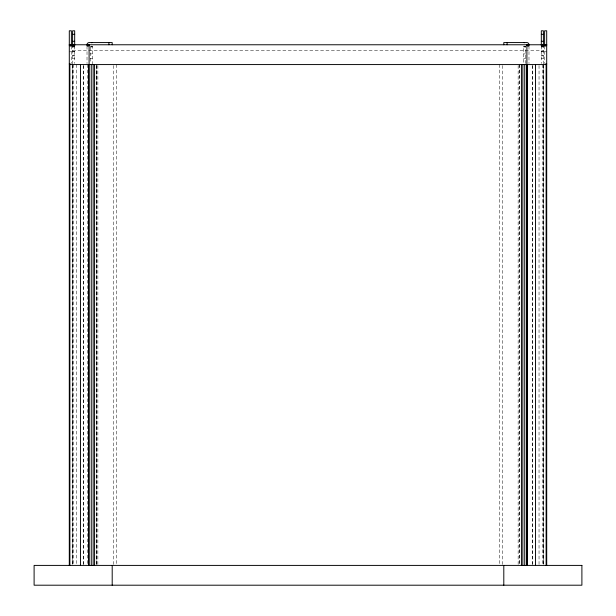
<?xml version="1.0" encoding="UTF-8"?>
<svg xmlns="http://www.w3.org/2000/svg" width="616" height="616" viewBox="0 0 616 616"><rect width="100%" height="100%" fill="white"/><g stroke="black" fill="none" stroke-linecap="round" stroke-linejoin="round"><path stroke-width="0.46" stroke-dasharray="3.08 2.31" d="M72.603 46.346L74.682 46.346M541.318 46.346L543.397 46.346M87.018 46.585L89.097 46.585M90.313 46.585L92.4 46.585M523.6 46.585L525.687 46.585M526.903 46.585L528.982 46.585M69.3 46.647L71.387 46.647M72.603 46.647L74.682 46.647M541.318 46.647L543.397 46.647M544.613 46.647L546.7 46.647M72.603 46.97L74.682 46.97M90.313 46.97L92.4 46.97M523.6 46.97L525.687 46.97M541.318 46.97L543.397 46.97M72.603 50.597L543.397 50.597M72.603 51.367L74.682 51.367M541.318 51.367L543.397 51.367M69.3 51.806L71.387 51.806M72.603 51.806L74.682 51.806M541.318 51.806L543.397 51.806M544.613 51.806L546.7 51.806M90.313 53.9L92.4 53.9M523.6 53.9L525.687 53.9M72.603 55.163L74.682 55.163M541.318 55.163L543.397 55.163M72.603 55.848L74.682 55.848M541.318 55.848L543.397 55.848M90.313 58.297L92.4 58.297M523.6 58.297L525.687 58.297M72.603 58.404L74.682 58.404M541.318 58.404L543.397 58.404M544.613 46.061L544.613 63.471M543.397 44.768L543.397 564.441M543.25 64.572L543.25 564.441M543.073 64.572L543.073 564.441M542.919 64.572L542.919 564.441M541.318 46.061L541.318 63.471M539.038 65.535L539.038 564.441M532.555 65.535L532.555 564.441M532.255 65.535L532.255 564.441M528.982 46.223L528.982 63.471M525.687 63.471L525.687 46.223L523.6 46.223L523.6 64.572M519.558 64.572L519.558 564.441M519.188 64.572L519.188 564.441M518.141 65.535L518.141 564.441M502.679 65.535L502.679 564.441M499.399 64.572L499.399 564.441M116.601 64.572L116.601 564.441M113.321 65.535L113.321 564.441M97.859 65.535L97.859 564.441M96.812 64.572L96.812 564.441M92.4 64.572L92.4 46.223L90.313 46.223L90.313 63.471M87.41 64.572L87.41 564.441M87.018 46.223L87.018 63.471M83.745 65.535L83.745 564.441M83.445 65.535L83.445 564.441M76.415 64.572L76.415 564.441M74.682 46.061L74.682 63.471M73.081 64.572L73.081 564.441M72.927 64.572L72.927 564.441M72.75 64.572L72.75 564.441M72.603 44.768L72.603 564.441M71.387 46.061L71.387 63.471M96.481 564.441L96.481 64.572L96.442 564.441"/><path stroke-width="0.92" d="M72.603 34.311L74.682 34.311M541.318 34.311L543.397 34.311M72.603 41.295L74.682 41.295M541.318 41.295L543.397 41.295M69.3 44.768L546.7 44.768M69.3 44.922L71.387 44.837M72.603 44.837L74.682 44.922M87.018 44.883L89.097 44.883M526.903 44.883L528.982 44.883M541.318 44.922L543.397 44.837M544.613 44.922L546.7 44.837M69.3 45.037L71.387 45.037M72.603 45.037L74.682 45.037M87.018 45.068L89.097 45.068M526.903 45.068L528.982 45.068M541.318 45.037L543.397 45.037M544.613 45.037L546.7 45.037M69.3 45.184L71.387 45.184M72.603 45.184L74.682 45.184M541.318 45.184L543.397 45.184M544.613 45.184L546.7 45.184M69.3 63.471L70.132 63.471M545.868 63.471L546.7 63.471M69.3 64.572L546.7 64.572M546.7 565.403L546.7 30.8L544.613 30.8L544.613 45.361M546.546 64.572L546.546 565.403M546.369 64.572L546.369 565.403M546.215 64.572L546.215 565.403M543.397 45.361L543.397 30.8L541.318 30.8L541.318 45.361M535.543 64.572L535.543 565.403M528.982 45.299L528.982 44.768A2.125 2.125 0 0 0 526.903 42.573L503.803 42.573L503.803 44.768M527.258 64.572L527.258 565.403M526.903 44.652L526.903 565.403L526.88 64.572M524.732 64.572L524.74 565.403M522.845 64.572L522.845 565.403M521.429 64.572L521.429 565.403M507.099 42.573L507.099 44.768M503.803 565.403L503.803 585.2M112.197 44.768L112.197 42.573L89.097 42.573A2.125 2.125 0 0 0 87.018 44.768L87.018 45.299M112.197 565.403L112.197 585.2M108.901 42.573L108.901 44.768M94.571 64.572L94.571 565.403M93.155 64.572L93.155 565.403M91.26 64.572L91.268 565.403M89.097 44.652L89.066 565.403M88.743 64.572L88.743 565.403M80.457 64.572L80.457 565.403M74.682 45.361L74.682 30.8L72.603 30.8L72.603 45.361M71.387 45.361L71.387 30.8L69.3 30.8L69.3 565.403M69.785 64.572L69.785 565.403M69.631 64.572L69.631 565.403M69.454 64.572L69.454 565.403M523.6 42.573A2.125 2.125 0 0 1 524.416 42.75M91.584 42.75A2.125 2.125 0 0 1 92.4 42.573M581.897 565.403L34.103 565.403L34.103 585.2L581.897 585.2L581.897 565.403"/></g></svg>
